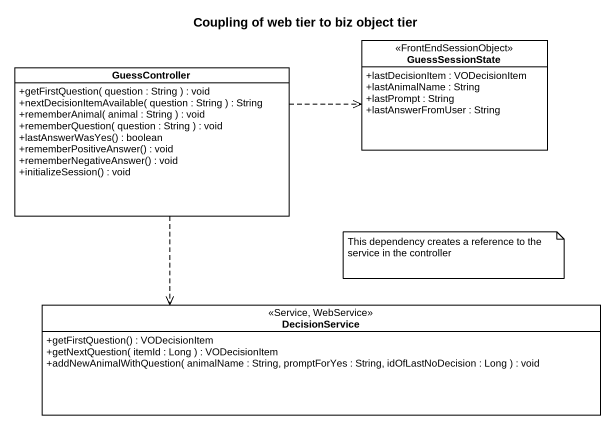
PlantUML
@startuml
title Coupling of web tier to biz object tier
hide circle
hide empty members
skinparam classAttributeIconSize 0
class GuessSessionState <<FrontEndSessionObject>> {
  +lastDecisionItem : VODecisionItem
  +lastAnimalName : String
  +lastPrompt : String
  +lastAnswerFromUser : String
}
class GuessController {
  +getFirstQuestion( question : String ) : void
  +nextDecisionItemAvailable( question : String ) : String
  +rememberAnimal( animal : String ) : void
  +rememberQuestion( question : String ) : void
  +lastAnswerWasYes() : boolean
  +rememberPositiveAnswer() : void
  +rememberNegativeAnswer() : void
  +initializeSession() : void
}
class DecisionService <<Service, WebService>> {
  +getFirstQuestion() : VODecisionItem
  +getNextQuestion( itemId : Long ) : VODecisionItem
  +addNewAnimalWithQuestion( animalName : String, promptForYes : String, idOfLastNoDecision : Long ) : void
}
GuessController .right.> GuessSessionState
GuessController ..> DecisionService
note as N1
  This dependency creates a reference to the
  service in the controller
end note
@enduml
